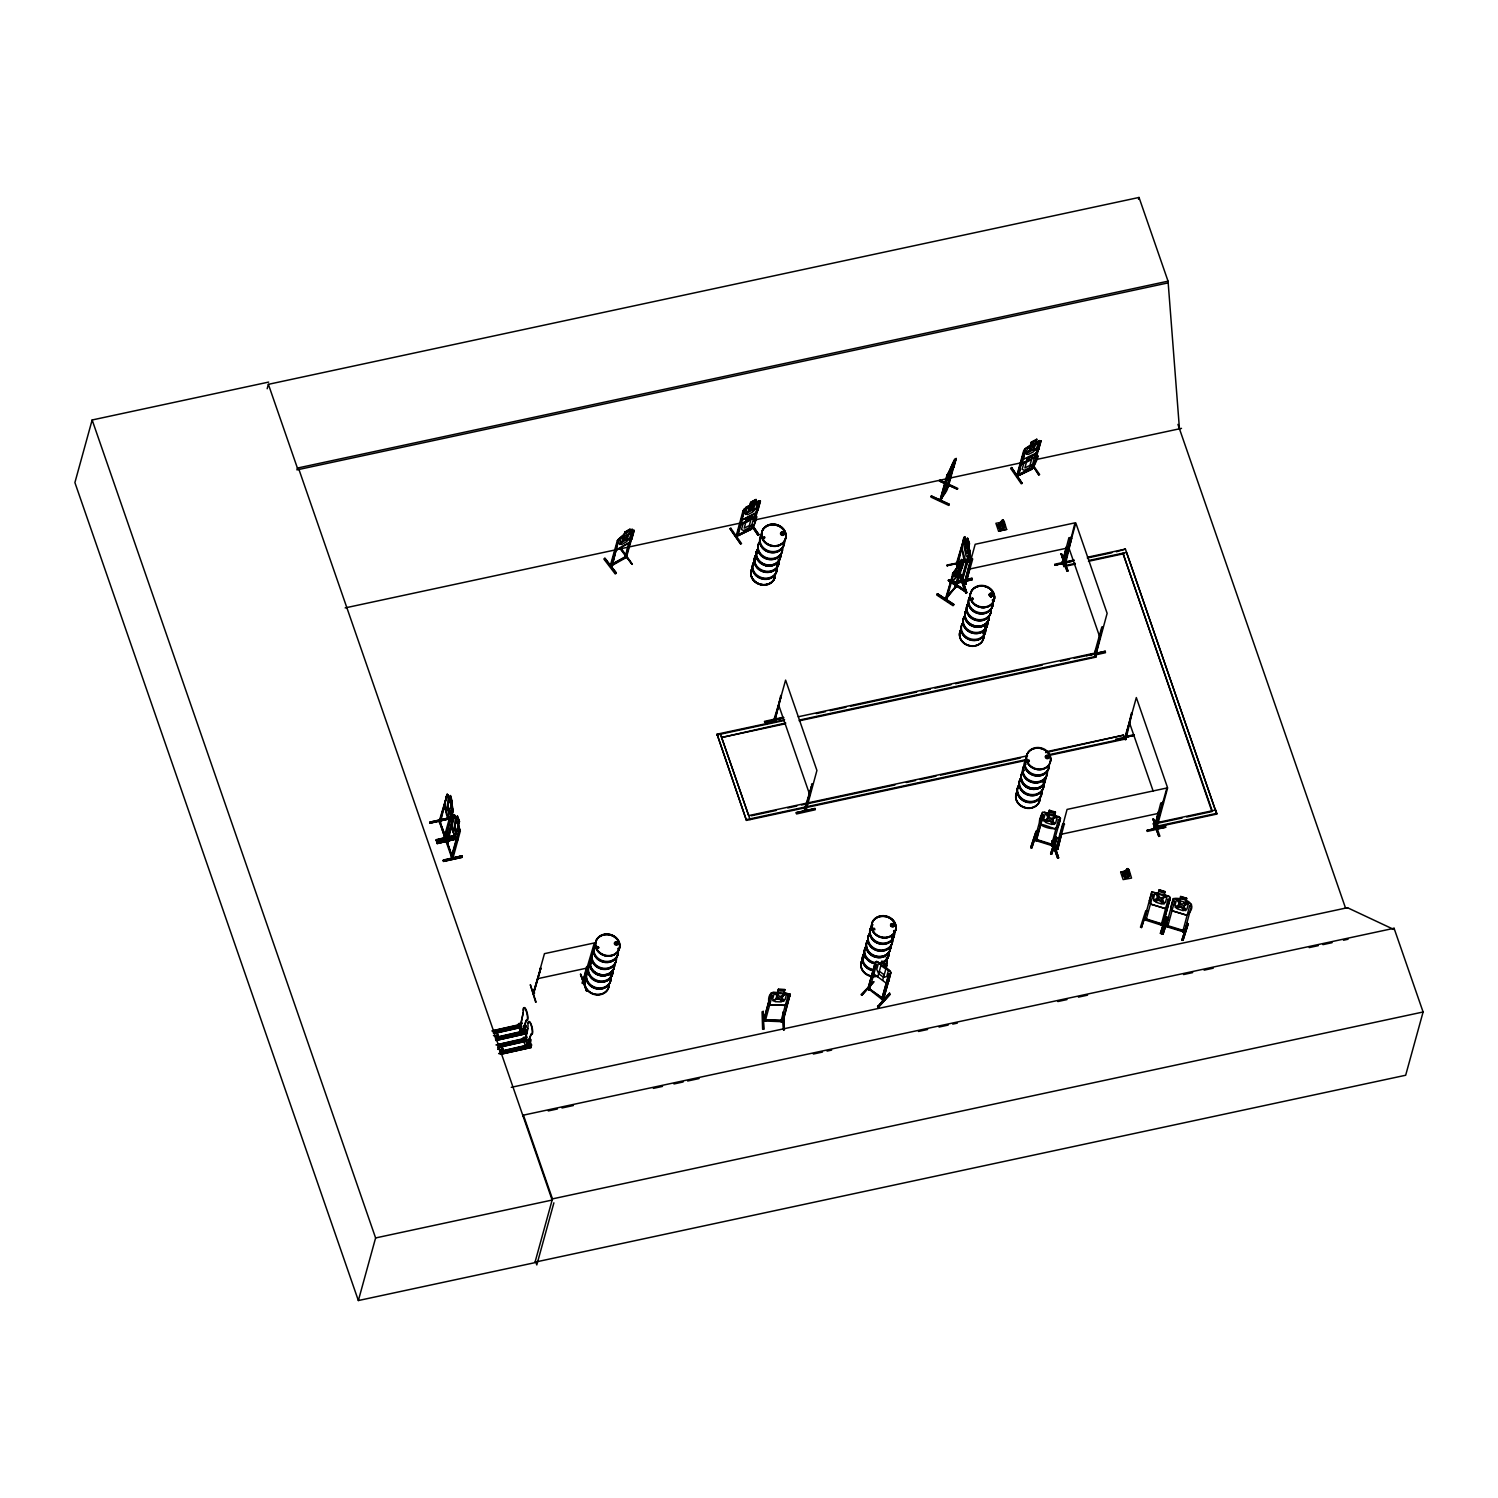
<?xml version="1.0" encoding="UTF-8"?>
<svg xmlns="http://www.w3.org/2000/svg" width="1498" height="1498" viewBox="0 0 1498 1498"><rect width="100%" height="100%" fill="white"/><g stroke="black" fill="none" stroke-linecap="round" stroke-linejoin="round"><path stroke-width="1.5" d="M524.131 1025.512C525.292 1028.171 526.772 1022.142 523.982 1026.823L524.918 1029.407L526.116 1026.561M524.543 1026.654L525.629 1025.25M525.424 1025.006L525.779 1026.392M529.637 1039.069L529.824 1040.586L529.524 1039.069M530.798 1039.668L530.367 1039.013M436.424 840.958L455.092 836.764L454.886 835.378L436.087 840.041L436.405 840.977L455.092 836.764M436.255 839.666L454.905 835.435M443.502 861.369L462.189 857.287L443.502 861.444L443.165 860.507L462.002 855.901L443.165 860.507M454.849 836.071L436.18 840.209M796.224 813.021L814.968 808.883L796.374 812.534L796.562 813.957L815.23 809.763L815.043 808.377L796.393 812.665M953.552 583.808L953.346 582.366L972.033 578.247L972.221 579.707L953.552 583.827L972.221 579.689M971.977 578.94L953.215 582.891M1147.019 830.547L1165.762 825.829L1146.944 830.472L1147.281 831.409L1165.968 827.214L1146.944 830.472M524.974 1025.269L525.143 1026.71L525.161 1025.737M945.987 481.513L946.062 483.292L946.081 481.776M444.794 802.516C444.063 804.838 447.771 825.679 450.917 818.9L452.976 810.736M445 802.479L444.719 807.516L449.494 820.211L450.711 818.957M452.096 822.945L451.797 827.982L456.403 840.977L451.722 827.963L454.175 814.725L460.354 831.315L458.351 824.63M961.959 550.178C962.184 533.906 961.716 568.978 968.101 561.787C976.134 558.941 960.967 530.348 965.536 537.913M610.678 564.765L612.476 564.709M612.513 564.54L610.51 564.746L625.041 557.574C627.156 552.743 624.947 559.952 625.565 557.293M624.629 557.63L626.239 556.713M626.464 557.406L610.828 566.188L612.42 565.439L611.839 563.885M534.543 992.931L533.063 993.361L540.89 968.101L533.269 993.942L544.448 953.664L594.35 942.954L582.385 983.512M582.497 982.782L582.535 981.789M597.552 947.841L597.721 946.586L598.882 947.485M614.966 943.347L615.36 942.317M615.041 942.841L616.745 944.339M617.326 942.691L617.12 944.264M764.317 537.988L764.28 537.333M781.188 533.045L781.844 534.58M781.488 533.868L781.844 532.464M782.742 534.711L783.473 532.895M783.716 533.925L782.443 534.749M874.57 928.591L873.709 929.546M873.634 928.273L874.907 929.696L873.053 929.303M892.771 926.27L893.669 924.959M971.678 599.312C974.075 596.167 971.565 601.129 972.502 597.983M972.614 599.312L972.745 598.245M989.841 594.238L990.047 595.399M992.294 594.612L990.234 595.399M1028.04 761.621L1028.414 760.216L1029.051 761.359M1029.032 761.134L1029.014 760.029L1028.658 761.377M1046.222 757.501L1046.016 756.359M1046.053 756.977L1047.757 756.134L1047.364 757.726M1048.544 757.239L1047.196 755.722M523.551 1026.692L523.663 1025.681L524.431 1026.71M529.73 1043.282L529.543 1037.964L530.929 1040.436C530.123 1047.926 528.532 1036.728 527.97 1040.661M528.139 1039.575L528.551 1040.717L529.019 1039.556M529.449 1040.455L529.412 1039.462M738.514 534.337L737.971 535.498L737.69 533.812C733.514 536.771 740.817 534.73 736.061 535.647L752.932 527.858M1018.752 475.166C1020.157 473.293 1013.828 476.813 1018.359 473.574M1031.747 466.87L1031.953 467.882L1026.448 470.653M1033.489 466.159L1032.234 468.518M1033.695 466.777L1031.785 468.537M1033.863 466.702L1031.654 467.095M955.05 587.066L955.761 586.673M956.155 586.486L955.144 586.205L956.417 584.763M1001.713 529.412L1003.342 520.124L998.043 524.937L999.915 529.094L1003.379 528.906L1004.709 526.154L1003.435 520.368M1126.665 878.053L1128.294 868.765L1122.994 873.577L1124.867 877.734L1128.331 877.547L1129.679 874.795L1128.406 869.009M997.799 526.51L1002.555 519.993L998.043 524.937M1122.751 875.15L1127.339 868.821M525.854 1026.373L524.918 1029.407M867.585 989.017L869.346 990.197L876.499 964.581L875.075 963.532L867.866 989.223M868.447 987.519L869.439 989.167L867.866 988.006M869.215 989.111L869.065 990.197L869.14 989.186M869.758 989.729L869.795 988.455M890.861 972.764L883.24 1000.383L881.929 998.323M869.589 989.279L883.914 999.016L881.685 998.454M439.101 821.129L440.487 822.477M440.318 820.38C441.517 823.394 438.671 819.575 439.157 821.297L445.093 838.037L452.04 811.148L451.928 812.815M447.265 840.621C449.737 842.456 444.644 842.925 447.509 843.337L453.8 816.579L446.123 841.67L446.441 840.678L447.116 842.569M447.584 843.262L447.097 840.547L447.752 842.176M453.314 831.746L457.508 816.054L459.512 821.597L458.444 824.724L459.268 828.394L451.441 856.706L452.92 858.298L460.261 831.165M451.778 855.714L452.827 858.129M775.178 721.68L773.717 720.407L781.413 695.315L774.466 722.205L774.841 719.489M775.196 721.999L774.691 719.265L774.447 720.182L785.607 680.111L816.916 770.459L805.961 810.811L805.681 808.433M806.13 809.725C805.25 812.178 804.07 808.489 805.793 808.396M805.868 810.643L805.212 809.014M956.136 564.203L957.634 565.645L963.851 538.98L956.173 564.39L957.11 564.184M957.634 565.645L956.829 564.652C956.51 561.319 958.271 564.896 956.904 565.87M961.903 580.587L969.169 554.017L962.278 579.052C963.401 576.973 961.267 582.497 962.39 578.958M1063.674 562.536L1064.366 564.783L1065.696 563.828L1064.104 562.274M1064.348 562.48L1062.007 563.529L1066.464 546.639M1094.944 651.33L1096.349 652.604M1095.45 651.892L1096.18 653.708L1107.134 613.337L1075.826 522.989L1064.741 563.248L1065.415 564.559L1065.658 563.641M1124.848 737.053L1125.447 738.757M1156.194 825.548L1156.943 827.364L1155.894 827.271M523.27 1012.311L520.368 1025.55L522.39 1031.186L526.135 1020.288A6.591 1.704 77.3 0 0 527.352 1015.85A6.591 1.704 77.3 0 0 524.487 1007.892A6.591 1.704 77.3 0 0 523.27 1012.311L520.761 1025.456L522.783 1031.092L526.528 1020.194A6.591 1.704 77.3 0 0 527.802 1016.299A6.591 1.704 77.3 0 0 525.255 1008.21A6.591 1.704 77.3 0 0 523.514 1010.682M527.202 1045.061L525.18 1039.425L528.082 1026.186A6.591 1.704 77.3 0 1 529.3 1021.767A6.591 1.704 77.3 0 1 532.164 1029.725A6.591 1.704 77.3 0 1 530.947 1034.163L527.202 1045.061L531.341 1034.069A6.591 1.704 77.3 0 0 531.865 1026.317A6.591 1.704 77.3 0 0 528.345 1023.246M527.596 1044.967L525.573 1039.35L527.989 1028.321M1064.479 564.765L1074.965 522.858L975.179 544.28L964.094 584.538C962.84 583.864 966.51 580.644 965.648 584.389L963.982 584.651L970.779 558.904L972.464 558.529M1062.419 563.529L1062.063 561.937L1064.123 561.563M1154.321 828.694L1158.366 811.785M941.793 498.385C936.568 502.71 950.256 489.715 947.354 486.026M948.403 485.82L947.429 485.764L948.309 484.06M948.683 485.277L956.005 458.538M948.889 484.584L940.707 500.426L948.44 473.387M268.666 382.084L92.146 419.983L74.9 482.581L358.359 1300.545L534.898 1262.664L552.462 1198.887L523.439 1115.149L1394.076 928.273L1423.1 1011.993L1405.667 1075.246L535.048 1262.14M267.168 388.75L268.385 384.331L1139.023 197.455L1168.047 281.175L1179.45 428.821M268.385 384.331L297.409 468.069L296.904 469.885L1167.541 283.01M430.095 823.114L448.763 818.994L430.095 823.114L429.757 822.177L448.426 818.039L448.763 818.994M439.12 821.503L446.704 796.112L440.356 822.683M439.7 822.833L447.284 794.202L439.813 821.166L444.288 833.824M439.438 822.702L439.7 821.784M439.775 823.001L440.599 821.784M437.191 843.58L455.991 838.936L437.191 843.58L436.854 842.644L455.561 838.543L436.873 842.625M453.257 810.849L450.411 795.569L449.4 798.996L448.071 795.12L453.257 810.849L445.805 837.494M446.217 811.261L450.449 795.869M450.655 797.311L451.553 801.655L451.834 800.625M448.071 816.447L452.321 801.037M445.262 835.36L439.944 822.365L444.869 837.906L445.468 835.322M444.363 836.558L451.385 811.298M445.393 836.333C444.775 832.963 447.303 838.412 445.018 836.82M445.711 837.532L452.04 811.148M454.381 814.669L447.022 841.52M446.853 843.468L453.164 816.728M457.302 816.092L456.497 819.462L455.167 815.773M457.733 817.777L458.65 822.121L458.931 821.091M455.167 836.914L459.418 821.503L457.339 816.373M451.965 858.185L459.118 831.615L451.572 856.8M358.359 1300.545L375.605 1237.947L92.146 419.983M604.574 558.66L616.296 572.948L615.247 573.959L603.9 559.072L604.93 558.061L616.296 572.948M612.158 565.551L618.768 539.804L617.326 540.628L610.266 565.776L626.613 556.582L626.37 557.499L634.066 530.292L632.418 530.404M610.828 566.188L618.487 539.168L624.011 535.31L624.872 532.071M618.618 539.336L616.352 547.538L617.12 549.616M612.27 565.364L616.464 548.156M617.625 543.98L618.768 539.804M612.214 565.626L612.682 564.371M630.096 529.262L624.853 532.239L624.142 535.31L621.239 537.838L619.666 543.587L621.595 544.56L626.501 541.789L629.797 537.838L631.388 532.09L629.048 532.539C638.71 524.993 625.827 531.472 618.449 539.392M632.98 531.771L625.022 558.136L628.654 543.025M625.995 556.788L626.333 555.889M626.07 556.807L632.399 533.85M496.194 1030.231L499.321 1038.357M616.184 547.65L616.951 549.803L629.272 542.819L631.913 538.737L634.197 530.461M621.633 548.998L620.752 549.541L632.119 564.409L620.996 548.98M522.034 1022.872L518.608 1023.64L518.177 1025.269L521.21 1033.714C520.536 1029.781 528.85 1028.62 526.51 1033.583L495.744 1040.492L526.491 1033.564M518.608 1023.64L521.061 1032.74L521.416 1031.429M536.115 1002.106L530.311 984.673L535.629 1002.181M540.291 970.292L533.513 994.073L534.337 992.219M526.847 1036.747L523.42 1037.515L522.971 1039.144L526.023 1047.589C524.918 1044.106 533.588 1042.29 531.153 1046.69M523.308 1039.481L523.42 1037.515M497.28 1038.17L526.191 1031.579L526.547 1030.268M526.229 1045.304L525.873 1046.615L529.281 1045.847M531.359 1044.162L531.004 1045.454L529.712 1041.896M523.12 1116.328L523.439 1115.149M586.692 966.547L582.422 983.4M580.812 974.318L586.729 991.245L580.775 974.262M586.411 990.871L580.4 974.337M730.874 528.195L730.032 528.719L740.611 544.017L741.529 543.549L730.818 528.251M738.027 535.591L744.618 509.769L743.12 510.518L736.342 535.385M736.829 536.078L744.281 509.077M742.128 517.447L746.135 507.167L758.868 500.969L755.029 502.766L755.891 499.677M740.592 524.375L742.315 518.121M743.457 513.945L744.618 509.769M553.886 1202.838L536.79 1264.93L535.76 1261.99M749.824 505.294L750.667 502.223L756.097 499.489L750.798 502.392L749.936 505.463L746.247 507.316M746.659 518.083L752.221 515.555L746.659 518.083L745.929 521.341L746.809 518.102M751.041 518.664L751.902 515.574M756.097 499.489L755.142 502.935L757.576 502.598L755.984 508.346L752.595 512.166L747.539 514.713L745.517 513.627L747.109 507.859L750.086 505.481M752.108 515.387L751.153 518.832L753.588 518.514M754.936 513.552L752.015 524.263L748.607 528.064L743.532 530.592L741.491 529.468L743.083 523.72L746.079 521.341M751.359 528.719L753.157 527.109M754.149 518.252L759.299 502.373L754.131 521.154M752.708 528.195L753.194 526.94L736.585 536.097M754.486 521.679L760.366 500.931L758.194 509.376L755.498 513.365L742.765 519.787L742.016 517.278M754.056 525.367C759.13 505.201 756.134 525.124 751.416 529.243L738.626 535.46L751.416 529.112M752.576 527.315L758.044 535.235L752.82 526.416M1026.186 760.329L746.435 820.38L717.055 734.189L784.577 719.695M720.482 734.189L750.067 819.593M764.785 722.317L783.604 717.673L764.785 722.317L764.448 721.381L783.173 717.261L783.454 718.197M746.435 820.38L717.055 734.189M774.466 722.205L780.758 695.465M804.595 809.519L805.175 810.849L812.178 784.147L804.463 809.369L805.531 809.313M805.287 809.182L812.178 784.147M763.306 1011.375L762.07 1011.843L762.613 1029.238L763.718 1029.276L762.894 1011.805M771.021 993.211L763.437 1020.887L765.572 1021.056L765.853 1019.445M781.507 1019.969C784.315 1018.659 783.042 1023.303 780.87 1021.561L787.948 995.908L789.727 995.983L782.986 1021.73L763.699 1020.962L770.534 995.252L772.294 995.309L770.552 995.852M763.849 1021.093L763.755 1020.063L783.304 1020.718M765.216 1021.13L772.294 995.309M777.556 992.519L778.398 989.242L784.84 989.485L783.754 992.856L789.895 994.148L787.63 1002.349M783.997 992.762L784.84 989.672M783.491 1029.912L782.911 1012.124L783.604 1029.969M780.87 1021.561L781.207 1019.913L782.855 1019.913M780.851 1020.943L781.095 1020.044M782.649 1021.805L790.12 993.923L773.399 992.163C768.455 993.211 767.407 1001.02 769.916 1004.784L785.008 1005.364L787.836 1002.368L784.877 1005.252M931.325 496.362L949.245 504.583L948.796 505.425L930.951 497.093L931.513 495.782M939.433 480.989L939.883 480.146L957.765 488.404L957.316 489.266L939.433 480.989L957.409 489.041M946.979 475.109L948.328 474.005L946.979 475.109L939.995 500.295L948.065 484.978M947.71 473.724L940.538 498.834M948.234 473.293L940.969 500.351M941.137 499.396L939.92 500.07L948.047 484.341L948.946 484.753L947.167 486.681L954.601 459.193L948.159 473.424L955.593 459.287M951.08 468.35L949.507 474.098L952.428 468.556L951.417 468.968M952.522 463.931L948.178 476.626L953.29 466.908M947.803 485.258L952.578 468.443M953.72 464.268L955.499 460.392L954.151 461.478M947.785 486.962L954.881 461.141L953.833 462.639M948.702 485.67L948.946 484.36M953.945 466.852L956.304 458.425L955.406 459.193M937.448 593.807L936.756 595.006L953.046 605.716L953.795 604.424L937.486 593.751L953.795 604.424M965.835 561.563L947.335 565.383M948.309 580.512L964.581 591.223L948.309 580.512L948.908 579.726L965.18 590.455L964.581 591.223M948.515 579.932L965.18 590.418M953.234 572.985L945.332 599.275M957.372 566.993L953.383 572.648L945.8 599.78C947.953 599.5 945.219 595.698 947.204 597.739M953.496 572.536L951.361 582.572C956.192 578.64 966.173 563.454 963.102 559.784L964.319 559.241M946.867 598.601L953.795 573.36L952.241 574.221M946.942 598.657L947.26 597.346M964.356 536.902L956.941 564.016L966.79 592.74L965.742 592.965L959.769 576.037L960.705 575.719M964.562 536.846L956.829 565.682L956.304 564.166M958.214 563.903L953.889 576.15L954.994 576.356L960.817 567.442L961.716 559.466L960.855 562.536M958.383 564.034L957.278 567.049M958.851 563.791L958.57 564.821L961.004 561.095M967.633 538.25L969.562 543.793L968.494 546.92L969.262 543.755L967.633 538.25L966.603 541.658L965.33 537.763M967.671 538.531L966.809 541.602L965.573 539.86L963.982 545.609L966.06 556.039L967.708 556.357M967.839 539.973L968.719 544.336L969 543.306M954.938 587.216L959.076 572.461L966.697 592.646L959.413 571.787M956.005 584.95L956.773 586.224L955.518 587.572L962.933 560.776L962.521 562.387M956.66 586.448L964.15 559.129M960.892 575.326L959.75 576.056M961.622 579.202L969.3 550.609L968.607 546.807M970.255 553.399L962.484 579.988M970.049 567.311L965.648 584.389M965.611 584.295L972.67 559.129M861.893 995.234L873.877 981.621L861.032 994.597L861.893 995.234L873.615 981.958M867.81 989.298L875.487 961.753L877.772 961.997M873.371 970.124L875.768 961.772M998.586 531.172L1006.6 529.374L998.586 531.172L995.908 523.289L1004.315 521.791L1006.581 529.449M881.067 964.263L881.91 961.173L887.059 964.918L882.622 980.31M877.809 976.808L882.06 961.398M1016.899 475.315L1023.808 450.261L1025.287 449.512L1023.565 455.785M1021.636 464.661L1025.662 450.055L1024.164 450.804L1017.105 475.933L1018.902 475.166L1018.116 474.492M1020.924 464.661L1018.471 472.975M1018.94 474.997L1018.752 473.817M1018.771 473.031L1021.037 464.829M1021.261 464.118L1022.422 459.942M1018.696 475.334L1020.494 468.837M881.199 964.487L878.352 963.645L876.761 969.393L878.652 973.737L883.464 977.22L886.722 976.621L888.295 970.873L886.011 967.97L886.722 965.049L881.929 961.547M1036.073 453.089L1038.751 448.951L1036.167 453.126L1023.34 459.362L1024.782 448.876L1030.661 445.056L1031.354 441.966L1036.766 439.232L1035.717 442.509L1038.245 442.341L1036.672 448.089L1033.283 451.928L1028.227 454.474L1026.186 453.37L1027.778 447.621L1030.774 445.224M1032.777 455.13L1031.841 458.575L1035.567 456.647L1020.737 464.717L1026.636 460.935L1027.328 457.845L1032.777 455.13L1031.729 458.407L1034.275 458.257M1031.504 441.985L1030.493 445.056M1027.497 457.845L1026.486 460.916M878.408 1007.349L877.678 1006.188L878.408 1007.33L890.224 994.185L878.352 1007.218M888.969 973.737L881.704 999.484L888.969 973.737L890.392 974.767L882.977 1000.383L883.633 998.717M881.91 998.66L882.622 997.837L881.498 999.11M1036.766 439.232L1035.83 442.678L1041.147 440.843L1038.694 449.194M1035.605 453.314L1032.684 464.006L1029.295 467.825L1024.201 470.335L1022.16 469.23L1023.752 463.481L1026.748 461.103M1032.047 468.481L1032.422 467.526M1034.818 458.014L1038.844 443.408L1040.342 442.659M1033.227 466.215L1038.713 474.997L1039.631 474.529L1032.965 464.942M1018.958 474.417L1017.273 475.84L1033.433 467.694L1034.8 460.897M1035.942 456.721L1039.968 442.116M1040.848 440.805L1033.583 467.769M889.606 993.211L877.772 1006.806M1032.103 469.005C1038.114 460.392 1041.934 444.026 1032.197 469.043L1019.314 475.203L1032.197 469.043M1138.517 199.271L1139.023 197.455M1071.426 561.581L1055.004 565.195L1073.823 560.514M1063.149 560.439L1061.127 553.792L1067.999 570.963M1061.239 553.811L1067.999 571L1066.969 571.244L1064.797 565.12M1062.194 563.491L1068.879 537.857L1070.564 537.482L1069.085 538.437M1075.096 564.166L1063.955 566.562L1062.831 563.267L1074.178 560.083M1063.449 562.48L1063.842 561.563M1070.564 537.482L1064.011 563.229M1065.284 564.765L1071.632 538.213L1064.086 563.398M1063.955 566.562L1063.037 562.48M1064.629 564.915L1070.995 538.344M1031.766 848.018L1037.196 831.109L1031.766 848.018L1030.718 847.699L1036.11 831.259L1030.718 847.662M1053.019 845.041C1054.611 842.251 1048.038 846.089 1053 845.921L1034.5 840.172L1042.159 812.534C1046.484 809.482 1035.53 820.192 1041.073 824.555M1043.114 815.661L1041.597 814.556L1043.301 815.081L1035.961 840.809C1032.515 836.689 1037.871 841.221 1036.653 839.854M1036.41 840.753L1043.301 815.081M1048.45 813.264L1049.312 810.193L1055.491 812.122L1054.648 815.193M1049.48 810.362L1048.581 813.62L1044.443 812.328M1101.76 627.175L1094.72 652.435L1095.338 653.877L1102.397 627.025L1102.303 628.692M798.284 716.756L1094.926 653.072L1095.843 657.154L799.202 720.819M1102.397 627.025L1096.105 653.521M1095.843 657.154L1094.926 653.072M1087.548 557.219L1125.41 549.092L1116.291 551.788M1055.266 812.159L1054.349 815.418L1060.266 818.376M1053.431 844.441L1052.738 846.033L1060.078 820.305L1058.374 819.781L1051.465 845.546L1051.371 844.516M1051.427 845.621L1051.989 843.805L1051.09 845.321M1052.682 840.977L1058.674 857.905L1057.644 858.129L1051.652 841.202L1052.682 840.977L1058.524 857.848L1052.776 840.472M1105.262 651.255L1086.612 655.544L1105.262 651.255L1105.449 652.716L1095.075 655M1050.641 853.897L1056.184 837.026L1050.641 853.897L1051.69 854.216L1056.97 837.775L1051.69 854.16M1058.206 826.671C1052.532 834.274 1023.546 816.373 1055.453 829.143L1058.206 826.671L1060.547 818.226L1058.749 816.579M1056.127 836.989L1056.989 837.831M1055.772 849.104L1062.662 824.069L1064.348 823.694L1057.532 849.535C1059.161 848.28 1052.42 849.89 1057.906 847.774M1057.532 849.535L1057.457 847.681L1058.037 848.617M1057.85 849.272L1061.333 834.667M1045.791 751.846L1123.388 735.181L1045.585 752.614M1125.223 738.42L1125.841 739.525L1132.132 712.786L1124.305 739.263L1049.012 755.423M1125.241 737.821L1136.327 697.562L1167.635 787.911L1156.681 828.282L1156.119 826.54L1154.078 828.038M1125.185 739.675L1131.477 712.917M1123.743 737.653L1134.323 735.125L1124.53 737.784M1120.879 871.93L1129.249 870.507L1131.533 878.09L1123.144 879.588L1120.654 872.285L1128.855 870.207M1155.033 825.604L1153.048 818.957L1159.04 836.277M1154.378 827.476L1153.46 823.394L1215.833 810.006L1216.75 814.088L1156.606 827.008M1162.673 803.228L1160.781 803.022L1154.134 828.806L1154.228 827.851M1155.22 827.008L1155.538 825.698M1155.332 827.645L1159.845 810.512M1152.861 819.481L1153.909 819.256L1159.901 836.165L1158.853 836.39L1155.557 827.682L1160.65 809.22M1158.853 836.39L1153.123 818.975M1141.513 927.543L1146.925 910.615L1145.745 910.821L1140.465 927.206L1141.513 927.543L1146.794 910.615M1161.212 923.611L1146.532 919.042L1146.082 920.334L1144.266 919.678L1151.7 891.947L1168.627 896.01L1170.294 897.714L1162.504 925.521C1159.396 925.764 1161.624 921.663 1163.384 924.004M1151.906 892.059L1149.64 900.261L1150.82 904.062M1146.419 919.36L1146.345 919.697M1145.97 920.203L1153.048 894.606L1151.157 894.643L1153.048 894.606M1146.157 920.278L1146.588 918.798L1144.921 918.18M1158.385 892.939L1154.995 893.014L1153.423 898.763L1155.838 902.189L1161.624 903.987L1165.407 902.47L1166.979 896.722L1164.171 894.737L1165.257 891.628L1159.059 889.7L1158.329 893.126L1151.85 892.228M1162.935 924.846L1169.844 899.811L1168.122 899.268L1161.193 925.127L1161.736 923.292M1167.766 906.084L1170.088 897.695M1160.407 933.385L1165.856 916.495L1166.717 917.319L1161.456 933.722L1160.407 933.385L1165.837 916.907M1163.028 934.209L1168.44 917.282L1163.028 934.209L1161.98 933.872L1167.26 917.469L1168.197 917.637M1166.455 924.753L1165.594 926.401L1167.654 926.307M1170.893 907.076L1173.215 898.613L1175.761 898.332C1188.85 898.538 1197.988 905.616 1186.716 915.297L1172.166 910.784L1170.949 906.889L1172.335 910.728M1165.912 926.588L1173.421 898.725L1179.844 899.792L1180.574 896.366L1186.772 898.294L1185.91 901.365M1174.563 901.272L1172.672 901.309L1174.563 901.272L1167.597 927.019L1168.084 925.352L1166.212 924.865M1186.528 898.332L1185.63 901.59L1191.528 904.549M1184.3 931.194C1182.802 934.19 1181.847 930.033 1182.802 930.015M1182.708 931.793L1189.637 905.953L1191.341 906.477L1184.394 932.224L1184.562 930.37L1183.214 930.052M1181.922 940.07L1187.427 923.199L1181.922 940.07L1182.971 940.388L1188.176 923.891L1182.971 940.37M1216.75 814.088L1125.41 549.092M1187.371 923.161L1188.232 923.985M1394.076 928.273L1393.758 929.434L1347.638 907.788L1345.597 908.237L1177.934 424.402M1149.378 900.392L1150.651 904.118L1165.201 908.631L1168.028 905.99M1150.651 904.118L1165.257 908.462L1167.822 905.897M1168.122 899.268L1169.844 899.811M1170.294 897.714L1168.515 896.085M1167.354 917.45L1161.999 933.853M1172.166 910.784L1186.772 915.128L1189.337 912.582M1167.672 926.944L1168.103 925.464M1189.637 905.953L1191.341 906.477M1058.824 816.691L1044.387 812.197M1058.374 819.781L1060.078 820.305M999.915 529.094L1002.331 520.424M1124.867 877.734L1127.301 869.065M947.41 485.371L948.309 485.783M949.32 504.208L931.456 495.932M954.132 462.077L950.668 468.574M948.571 475.372L950.631 468.593M597.365 946.83L597.44 947.766M597.964 947.897L597.477 946.53L596.784 947.672M598.751 947.953L598.114 948.384M781.113 533.251L782.087 532.239M615.116 943.197L616.296 942.148L617.382 943.272M617.494 943.478L616.876 944.414M617.644 943.515L616.614 944.508M991.676 595.829L992.275 594.875L990.684 593.901M992.256 595.418L992.406 594.818M873.615 928.46L873.727 929.584M891.273 924.959L892.096 923.779M1047.701 757.838L1046.128 757.464L1046.334 755.835M959.731 572.011L962.053 567.517M945.594 598.357L955.687 586.935M947.111 597.683L945.444 598.264L946.436 598.694M955.312 586.149L956.304 584.913M957.035 585.306L946.156 598.882M964.094 584.538L965.967 584.126M966.154 583.359L964.038 583.827M1156.213 827.308L1153.703 828.001M1155.969 828.225L1162.897 801.599L1163.44 803.134L1160.987 803.602M952.241 464.942L954.114 460.897M953.646 462.545L955.481 459.025M945.856 483.199L954.02 466.702M998.492 528.026L1002.443 520.667M1123.444 876.667L1127.395 869.308M960.705 562.799L963.364 559.746L953.383 572.648M582.366 981.92L583.153 981.565M1002.817 519.9L999.147 523.738M1127.769 868.54L1122.994 873.577M939.527 480.764L957.447 488.985M616.989 549.466L629.048 542.632L631.913 538.737M751.247 508.028L756.733 502.71L752.314 507.972C758.025 508.721 752.52 512.616 751.041 509.189L745.536 514.544L750.086 509.077C744.319 507.223 750.704 505.594 751.678 507.822M751.303 529.075L753.943 525.199M616.015 573.453L604.705 558.529M730.032 528.7L740.649 543.961M1010.719 468.462L1021.28 483.779L1022.198 483.311L1011.674 467.545M446.516 840.865L451.385 854.291M446.198 841.839L451.947 858.373L452.209 857.268C438.783 816.092 456.459 871.724 452.415 855.583M774.073 719.789L773.867 720.501M775.309 720.969L774.709 721.306M804.838 808.471L805.812 810.718M1126.028 738.439L1125.485 736.904M1156.793 827.252L1156.587 828.094M961.716 559.466L958.121 563.96L961.885 559.578M959.975 572.124L951.361 582.572L951.23 580.737M946.174 597.927L956.042 585.83M783.51 533.925L781.937 534.262M615.453 944.002L615.491 942.429M990.272 593.826L989.916 595.137M992.313 595.212L990.178 595.605M874.457 928.386L873.24 929.846M891.385 924.697L891.872 926.139M893.538 925.483L891.965 925.82M948.047 486.7L947.167 486.681M874.252 974.224L886.217 983.156L888.782 981.096M891.048 972.839C891.385 969.73 866.237 954.657 881.067 964.637M876.499 964.581L874.663 964M868.185 988.586L883.09 1000.271M877.528 1006.712L889.55 993.118M1124.099 872.379L1127.507 868.634M965.761 592.946L959.862 575.981M1057.644 858.111L1051.746 841.127M765.441 1019.352L763.68 1019.37L765.796 1020.325M765.609 1020.119L763.755 1020.063M783.098 1020.718L781.17 1020.737M746.304 507.391L744.094 509.133M1039.425 440.562L1024.894 449.044L1022.497 457.133L1023.452 459.53M742.109 523.008L740.181 525.124L754.898 516.885M966.416 563.192L967.989 561.6M456.384 840.734L458.014 839.367M456.403 840.977L458.07 839.573M1125.841 739.525L1124.961 739.338M1163.197 924.566L1161.1 923.91M956.81 568.304L955.668 569.877M886.123 982.969L888.614 980.965M523.738 1026.842L524.543 1025.418L525.124 1026.542M764.504 538.494L764.467 537.089M990.496 593.676C997.968 593.545 985.74 600.38 991.077 593.414M597.122 946.717L596.897 947.897M1028.377 760.628L1029.369 760.741M629.965 529.094L624.853 532.239M619.161 540.329L617.326 540.628M626.108 555.908L625.509 557.219M612.214 564.109L624.647 557.069M1144.491 918.143L1144.079 919.716M1161.25 924.116L1144.697 919.004M744.974 510.294L743.12 510.518M742.821 519.45L755.273 513.159M751.228 526.996L752.427 526.51M758.044 535.235L758.962 534.767L752.352 525.199L758.943 534.73M1011.73 467.507L1010.701 468.481M1018.415 473.649L1016.973 474.492M1020.4 473.555L1025.905 470.765M1155.613 828.394L1166.867 788.004L1067.063 809.426L1056.24 849.834L1056.034 848.823M771.039 993.417L777.743 992.631L778.398 989.242M972.914 599.593L972.408 599.574M616.97 944.096L615.809 944.077M892.845 925.933L892.677 924.247M632.362 564.222L621.595 549.017M758.213 535.086L752.914 527.408M1038.882 474.829L1032.253 464.904M777.743 992.444L774.241 993.343L772.65 999.091L775.196 1001.675L781.188 1001.9L785.083 999.559L786.675 993.811L783.735 992.668M541.096 968.682L540.048 968.288M452.209 801.168L450.411 795.569M518.851 1024.295L522.278 1023.527M492.224 1030.811L518.57 1024.801M492.28 1030.961L518.907 1025.119M492.468 1031.148L518.888 1025.381M494.808 1031.392L521.21 1025.624L494.883 1031.579M497.205 1031.448L521.416 1026.186M493.142 1032.684L521.697 1026.261M497.523 1031.972L519.469 1027.01M497.598 1032.534L519.544 1027.591M497.654 1032.702L519.637 1027.778M499.096 1036.597L521.042 1031.598M495.033 1037.833L525.779 1030.905L525.854 1031.86M497.224 1037.608L521.36 1032.159M521.66 1032.085L526.772 1030.924M497.373 1038.357L521.529 1032.927M495.894 1039.125L523.907 1032.965M495.557 1039.575L526.378 1032.553L524.806 1028.34M495.613 1039.743L526.322 1032.702M523.663 1038.17L527.09 1037.402M495.969 1044.93L525.573 1038.189M497.093 1044.855L525.91 1038.489M499.546 1044.705L526.716 1038.713M501.811 1044.78L526.041 1039.518M523.963 1040.324L501.999 1045.267L524.038 1040.567M497.954 1046.578L526.51 1040.136M500.201 1046.915L524.356 1041.485M500.257 1047.083L524.431 1041.672M501.718 1050.978L525.854 1045.473M499.845 1051.708L530.311 1044.705M502.017 1051.484L526.173 1046.035M526.472 1045.96L531.584 1044.818M502.092 1052.064L526.341 1046.802M502.298 1052.551L530.835 1046.128L531.322 1047.458L500.557 1054.367M499.003 1053.394L530.91 1046.353M498.909 1053.712L531.191 1046.428M500.501 1054.199L531.303 1047.439M964.375 540.497L963.195 539.13M969.056 555.683L969.169 554.017M947.185 565.738L966.041 561.338L946.886 565.046L947.223 565.982M1060.977 554.316L1062.007 554.091M972.052 578.359L953.365 582.404M1073.392 560.158L1054.686 564.259L1055.004 565.195M764.748 722.092L783.435 717.954M1088.709 655.412L1105.206 651.761L1094.851 654.233M447.247 797.648L446.067 796.262M429.795 822.196L448.482 818.077M448.726 818.751L430.057 822.889M459.025 833.3L459.118 831.615M437.154 843.355L455.823 839.236M1123.481 737.016L1133.892 734.732L1134.192 735.649M1115.635 739.226L1134.323 735.125M1064.554 824.274L1062.662 824.069M297.409 468.069L1168.047 281.175M345.158 607.907L747.446 521.547M754.299 520.068L1026.317 461.684M1035.455 459.717L1181.51 428.372M963.794 539.767L969.58 556.432M962.147 550.084L966.659 563.136M968.401 546.845L970.011 550.665M968.27 569.315L1068.074 547.894M1062.831 563.267L1069.497 561.825L1054.985 564.971M1087.323 558.005L1111.834 552.743M1064.179 565.776L1075.321 563.379M1088.69 560.514L1126.552 552.388L1214.859 808.602M1088.466 561.301L1124.099 553.642M716.83 734.975L784.372 720.463M816.316 713.61L825.435 711.662M830.004 710.67L845.977 707.243M850.546 706.27L916.72 692.057M921.289 691.084L930.408 689.117M934.977 688.144L950.949 684.717M955.518 683.743L1042.234 665.131M1060.49 661.198L1069.609 659.251M1074.178 658.259L1092.435 654.345M785.72 722.991L721.624 737.484L785.514 723.759M799.426 720.051L1096.068 656.367M749.15 815.511L1027.534 755.76M751.21 815.811L776.32 810.418M787.723 807.965L796.861 806.018M801.411 805.025L894.98 784.952M906.384 782.499L915.521 780.533M920.072 779.559L936.044 776.133M940.613 775.159L1020.475 758.007M746.659 819.593L1026.392 759.542M1049.218 754.636L1124.53 738.477L1123.388 735.181M1060.172 834.48L1159.958 813.058M1153.254 824.181L1182.203 817.964M1186.659 817.009L1211.17 811.747M1216.975 813.302L1154.602 826.69L1153.46 823.394M537.557 978.7L587.441 967.989M511.286 1087.323L1347.601 907.676M548.268 1110.936L557.406 1108.969M561.975 1107.977L573.397 1105.524M653.371 1088.372L662.509 1086.406M673.95 1083.953L683.088 1081.987M687.657 1081.013L699.079 1078.56M813.339 1054.03L822.477 1052.064M827.046 1051.09L831.615 1050.098M918.461 1031.467L927.599 1029.5M939.021 1027.048L948.159 1025.081M952.728 1024.108L957.297 1023.134M1057.85 1001.544L1066.988 999.578M1078.41 997.125L1087.548 995.159M1183.532 974.561L1192.67 972.595M1204.092 970.161L1213.23 968.195M1309.215 947.597L1318.352 945.631M1322.921 944.639L1332.059 942.691M1343.481 940.238L1348.05 939.246M552.462 1198.887L1423.1 1011.993M375.605 1237.947L552.144 1200.048L298.945 469.454M1162.71 925.558L1144.266 919.678M782.031 532.445C777.612 532.464 785.87 537.782 783.379 532.576M782.031 532.689L783.51 533.457M764.261 538.4L763.137 537.969M1046.859 755.741C1042.439 755.778 1050.697 761.078 1048.207 755.872M1029.089 761.696L1027.965 761.265M616.296 941.999C610.435 944.77 622.25 945.5 616.221 941.83A1.91 1.667 15.4 0 0 614.648 944.283A1.91 1.667 15.4 0 0 617.944 944.377A1.91 1.667 15.4 0 0 616.184 941.811M598.114 948.197L597.009 947.766M892.04 923.985L893.07 924.135M1179.9 899.624L1176.51 899.68L1174.938 905.429L1177.353 908.855L1183.139 910.653L1186.922 909.155L1188.494 903.406L1185.686 901.403M1048.637 813.433L1045.248 813.508L1043.675 819.256L1046.091 822.683L1051.877 824.48L1055.641 822.982L1057.232 817.234L1054.423 815.23M632.531 530.573L634.01 530.61M778.586 989.541L784.596 989.766M789.746 996.582L787.948 995.908M782.761 1012.629L783.847 1012.685M765.778 1019.707L781.02 1020.288M1039.331 440.693L1041.147 440.843M758.643 500.95L760.478 501.1M758.756 501.1L760.291 501.231M1035.343 456.609L1037.178 456.778M1035.455 456.778L1036.99 456.909M754.674 516.866L756.509 517.016M754.786 517.035L756.321 517.166M875.637 961.922L877.641 962.128M1036.597 840.191L1036.485 839.067M533.663 993.155L533.438 992.219L534.486 993.062M782.312 532.015A1.91 1.667 15.4 0 1 784.072 534.58A1.91 1.667 15.4 0 1 780.795 534.486A1.91 1.667 15.4 0 1 782.312 532.015L783.623 532.52M782.536 534.561L781.151 533.344M990.964 593.208A1.91 1.667 15.4 0 1 992.725 595.773A1.91 1.667 15.4 0 1 989.448 595.698A1.91 1.667 15.4 0 1 990.964 593.208L991.976 593.976M1047.139 755.31A1.91 1.667 15.4 0 1 1048.9 757.876A1.91 1.667 15.4 0 1 1045.623 757.801A1.91 1.667 15.4 0 1 1047.139 755.31L1048.076 755.554M1047.364 757.876L1046.409 757.501M457.695 834.143L456.01 833.824L454.156 828.656L455.429 817.665L456.703 819.406M1035.998 831.296L1037.047 831.633M1036.766 839.535L1051.465 844.104M1053.188 845.359L1034.594 839.292M1159.171 890.037L1164.957 891.834M1180.686 896.722L1186.472 898.5M1164.115 894.924L1168.44 896.272M1168.028 925.727L1182.727 930.277M1184.45 931.513L1167.86 926.382M1165.95 926.494L1184.263 932.093M893.651 924.06C886.966 922.337 894.943 930.202 893.632 924.36M774.503 720.369L775.046 721.886M1165.968 925.595L1167.747 925.258M931.344 496.287L949.245 504.583M885.88 968.12L889.587 970.704M880.918 965.517L885.73 969M879.345 971.266L884.138 974.749M888.576 974.187L889.981 975.217M869.926 989.092L882.097 998.005M1002.593 523.551L1004.035 524.618L1003.342 520.124M447.078 794.24L448.276 795.251M447.134 794.483L448.071 795.288M454.175 814.725L455.373 815.717M764.841 537.202L763.137 536.958L763.212 538.306M525.536 1026.505L524.749 1024.089M449.606 798.94L448.333 797.198L447.059 808.19L448.913 813.358L450.598 813.676L452.19 807.909L451.46 804.126M758.194 509.376L755.498 513.365M737.802 533.232L740.237 524.918L738.102 533.288L738.739 535.629M1095.675 652.229L1094.682 652.248L1095.394 653.727M889.475 970.741L890.748 972.895M1129.679 874.795L1128.294 868.765M768.755 1001.432L770.084 1004.69M1018.659 472.862L1019.426 475.372M449.325 799.969L451.179 805.138M456.422 820.436L458.276 825.623M447.733 805.718L449.606 810.905M454.83 826.184L456.703 831.371M524.899 1028.021L526.191 1031.579M1061.127 553.792L1067.25 571.113M966.154 583.471L965.555 582.535L965.779 584.164M959.282 569.465L961.735 578.509M811.523 784.278L812.066 785.813M455.523 838.524L455.86 839.46M462.17 857.324L461.983 855.864L443.333 860.021M1212.2 810.793L1122.92 553.174L1211.976 811.579M1068.935 548.025L1100.244 638.373M1129.436 722.598L1153.104 790.925M964.15 538.325L969.918 555.009M778.698 705.146L810.006 795.494M721.231 736.379L748.551 815.212M1039.893 820.754L1041.129 824.368M876.723 976.228L876.686 976.471A12.321 10.711 15.4 0 1 863.634 972.221A12.321 10.711 15.4 0 1 862.174 960.199M1128.369 869.271L1129.436 876.349M1003.398 520.611L1004.484 527.708M969.749 550.74L970.049 553.436M785.008 1005.364L769.916 1004.784M763.156 1011.412L763.718 1029.276M1128.181 869.458L1128.331 877.547M1003.229 520.817L1003.379 528.906M782.218 549.148A12.34 10.748 15.4 0 1 767.332 559.241A12.34 10.748 15.4 0 1 759.149 543.137M782.499 548.755A12.508 10.879 15.4 0 1 767.407 558.979A12.508 10.879 15.4 0 1 759.111 542.669M780.645 554.953A12.358 10.767 15.4 0 1 767.313 565.364A12.358 10.767 15.4 0 1 756.434 551.507M780.701 554.709A12.358 10.767 15.4 0 1 767.369 565.139A12.358 10.767 15.4 0 1 756.49 551.283M784.428 541.227A12.265 10.673 15.4 0 1 763.381 540.684A12.265 10.673 15.4 0 1 773.137 524.787A12.265 10.673 15.4 0 1 784.428 541.227A12.284 10.692 15.4 0 1 763.362 540.722A12.284 10.692 15.4 0 1 773.137 524.768A12.284 10.692 15.4 0 1 784.446 541.265A12.34 10.748 15.4 0 1 769.541 551.17A12.34 10.748 15.4 0 1 761.377 535.067M784.39 541.845A12.508 10.879 15.4 0 1 769.298 552.069A12.508 10.879 15.4 0 1 761.003 535.76M782.256 550.796A12.34 10.748 15.4 0 1 766.115 557.593A12.34 10.748 15.4 0 1 759.467 541.976M783.829 545.047A12.34 10.748 15.4 0 1 767.688 551.844A12.34 10.748 15.4 0 1 761.059 536.228M782.593 548.399A12.508 10.879 15.4 0 1 767.5 558.623A12.508 10.879 15.4 0 1 759.205 542.313M784.503 541.49A12.508 10.879 15.4 0 1 769.392 551.713A12.508 10.879 15.4 0 1 761.115 535.404M780.645 554.541A12.265 10.673 15.4 0 1 767.425 564.896A12.265 10.673 15.4 0 1 756.64 551.152M776.788 568.847A12.34 10.748 15.4 0 1 761.902 578.94A12.34 10.748 15.4 0 1 753.719 562.836M777.069 568.454A12.508 10.879 15.4 0 1 760.422 578.172A12.508 10.879 15.4 0 1 755.535 560.121M774.934 577.442A12.358 10.767 15.4 0 1 758.756 584.257A12.358 10.767 15.4 0 1 752.108 568.622M774.972 577.011A12.284 10.692 15.4 0 1 758.906 583.789A12.265 10.673 15.4 0 1 752.296 568.266A12.284 10.692 15.4 0 0 758.906 583.789A12.265 10.673 15.4 0 0 774.953 577.03A12.284 10.692 15.4 0 1 758.887 583.808A12.284 10.692 15.4 0 1 752.277 568.266A12.358 10.767 15.4 0 0 758.831 584.014A12.358 10.767 15.4 0 0 774.99 577.217M780.57 555.215A12.358 10.767 15.4 0 1 765.647 565.326A12.358 10.767 15.4 0 1 757.464 549.204M778.979 561.544A12.508 10.879 15.4 0 1 762.313 571.262A12.508 10.879 15.4 0 1 757.445 553.211M777.106 567.686A12.34 10.748 15.4 0 1 762.22 577.779A12.34 10.748 15.4 0 1 754.037 561.675M777.312 567.33A12.34 10.748 15.4 0 1 760.797 570.869A12.34 10.748 15.4 0 1 755.629 555.927M778.136 559.129A12.34 10.748 15.4 0 1 778.417 564.746M776.601 565.233A12.508 10.879 15.4 0 1 763.68 578.64A12.508 10.879 15.4 0 1 753.775 561.993M779.072 561.188A12.508 10.879 15.4 0 1 762.426 570.907A12.508 10.879 15.4 0 1 757.539 552.856M779.016 560.776A12.34 10.748 15.4 0 1 764.13 570.869A12.34 10.748 15.4 0 1 755.947 554.766M990.553 613.15A12.321 10.711 15.4 0 1 974.449 619.929A12.321 10.711 15.4 0 1 967.82 604.349M991.152 609.967A12.508 10.879 15.4 0 1 976.059 620.191A12.508 10.879 15.4 0 1 967.764 603.863M989.223 616.146A12.284 10.692 15.4 0 1 974.393 626.201A12.284 10.692 15.4 0 1 966.247 610.154A12.284 10.692 15.4 0 0 974.374 626.239A12.284 10.692 15.4 0 0 989.204 616.202M992.481 600.192A12.508 10.879 15.4 0 1 979.561 613.6A12.508 10.879 15.4 0 1 969.655 596.953M991.152 609.199A12.321 10.711 15.4 0 1 976.303 619.273A12.321 10.711 15.4 0 1 968.139 603.188M992.743 603.451A12.321 10.711 15.4 0 1 981.059 613.974A12.321 10.711 15.4 0 1 968.345 602.814M968.626 600.024A12.321 10.711 15.4 0 1 969.73 597.44M991.245 609.611A12.508 10.879 15.4 0 1 976.153 619.835A12.508 10.879 15.4 0 1 967.858 603.507M992.594 599.837A12.508 10.879 15.4 0 1 979.655 613.244A12.508 10.879 15.4 0 1 969.768 596.597M989.148 594.818A12.508 10.879 15.4 0 1 991.227 597.159M992.519 599.481A12.321 10.711 15.4 0 1 979.786 612.682A12.321 10.711 15.4 0 1 970.049 596.279M989.129 594.537A12.321 10.711 15.4 0 1 991.17 596.822M984.86 627.231A12.321 10.711 15.4 0 1 972.146 640.432A12.321 10.711 15.4 0 1 962.39 624.048M985.16 626.801A12.508 10.879 15.4 0 1 972.221 640.208A12.508 10.879 15.4 0 1 962.334 623.561M983.25 633.036A12.284 10.692 15.4 0 1 970.535 646.2A12.284 10.692 15.4 0 1 960.817 629.853M960.93 629.46A12.284 10.692 15.4 0 0 970.648 645.825A12.284 10.692 15.4 0 0 983.343 632.643A12.265 10.673 15.4 0 1 970.648 645.788A12.265 10.673 15.4 0 1 960.948 629.46M989.055 616.764A12.284 10.692 15.4 0 1 974.224 626.819A12.284 10.692 15.4 0 1 966.079 610.772M987.631 622.737A12.508 10.879 15.4 0 1 972.539 632.98A12.508 10.879 15.4 0 1 964.244 616.652M985.74 628.898A12.321 10.711 15.4 0 1 970.873 638.953A12.321 10.711 15.4 0 1 962.708 622.887M987.313 623.149A12.321 10.711 15.4 0 1 972.464 633.205A12.321 10.711 15.4 0 1 964.3 617.139M987.725 622.382A12.508 10.879 15.4 0 1 972.633 632.624A12.508 10.879 15.4 0 1 964.337 616.296M987.631 621.988A12.321 10.711 15.4 0 1 972.782 632.044A12.321 10.711 15.4 0 1 964.618 615.978M989.017 616.783A12.265 10.673 15.4 0 1 974.224 626.801A12.265 10.673 15.4 0 1 966.098 610.791M1047.008 772.462A12.321 10.711 15.4 0 1 1030.624 782.031A12.321 10.711 15.4 0 1 1025.83 764.261M1047.327 772.069A12.508 10.879 15.4 0 1 1030.68 781.787A12.508 10.879 15.4 0 1 1025.793 763.737M1045.398 778.248A12.284 10.692 15.4 0 1 1029.051 787.798A12.284 10.692 15.4 0 1 1024.257 770.066M1049.255 764.542A12.265 10.673 15.4 0 1 1028.208 763.999A12.265 10.673 15.4 0 1 1037.964 748.082A12.265 10.673 15.4 0 1 1049.255 764.542A12.284 10.692 15.4 0 1 1028.19 764.017A12.284 10.692 15.4 0 1 1037.964 748.082A12.284 10.692 15.4 0 1 1049.274 764.56A12.321 10.711 15.4 0 1 1034.388 774.466A12.321 10.711 15.4 0 1 1026.224 758.4M1049.218 765.16A12.508 10.879 15.4 0 1 1034.126 775.384A12.508 10.879 15.4 0 1 1025.849 759.055M1047.345 771.301A12.321 10.711 15.4 0 1 1032.478 781.376A12.321 10.711 15.4 0 1 1024.314 765.309M1048.918 765.553A12.321 10.711 15.4 0 1 1034.069 775.627A12.321 10.711 15.4 0 1 1025.905 759.542M1047.42 771.713A12.508 10.879 15.4 0 1 1032.328 781.937A12.508 10.879 15.4 0 1 1024.033 765.609M1049.33 764.804A12.508 10.879 15.4 0 1 1034.238 775.028A12.508 10.879 15.4 0 1 1025.943 758.7M1041.335 794.951A12.34 10.748 15.4 0 1 1025.194 801.748A12.34 10.748 15.4 0 1 1018.546 786.15M1041.616 794.595A12.508 10.879 15.4 0 1 1025.25 801.486A12.508 10.879 15.4 0 1 1018.509 785.664M1039.968 797.947A12.284 10.692 15.4 0 1 1025.156 807.984A12.284 10.692 15.4 0 1 1017.011 791.955M1040.08 797.535A12.284 10.692 15.4 0 1 1025.269 807.591A12.284 10.692 15.4 0 1 1017.123 791.543M1045.211 778.904A12.284 10.692 15.4 0 1 1033.564 789.39A12.284 10.692 15.4 0 1 1020.868 778.267A12.265 10.673 15.4 0 0 1033.564 789.352A12.265 10.673 15.4 0 0 1045.192 778.885M1022.254 772.912A12.284 10.692 15.4 0 0 1021.168 775.477A12.265 10.673 15.4 0 1 1022.273 772.912M1045.398 778.529A12.358 10.767 15.4 0 1 1028.939 788.135A12.358 10.767 15.4 0 1 1024.126 770.309M1043.245 781.993A12.508 10.879 15.4 0 1 1030.306 795.401A12.508 10.879 15.4 0 1 1020.419 778.754M1041.915 791A12.321 10.711 15.4 0 1 1027.048 801.074A12.321 10.711 15.4 0 1 1018.902 784.989M1043.488 785.252A12.321 10.711 15.4 0 1 1028.639 795.307A12.321 10.711 15.4 0 1 1020.475 779.241M1041.99 791.412A12.508 10.879 15.4 0 1 1026.898 801.636A12.508 10.879 15.4 0 1 1018.603 785.308M1043.338 781.638A12.508 10.879 15.4 0 1 1030.418 795.045A12.508 10.879 15.4 0 1 1020.513 778.398M1043.263 781.282A12.321 10.711 15.4 0 1 1030.53 794.483A12.321 10.711 15.4 0 1 1020.793 778.08M1040.061 797.554A12.265 10.673 15.4 0 1 1025.269 807.572A12.265 10.673 15.4 0 1 1017.142 791.581M891.965 943.497A12.34 10.748 15.4 0 1 875.824 950.294A12.34 10.748 15.4 0 1 869.177 934.677M891.965 937.448A12.508 10.879 15.4 0 1 879.026 950.856A12.508 10.879 15.4 0 1 869.14 934.209M894.456 932.786A12.265 10.673 15.4 0 1 873.409 932.243A12.265 10.673 15.4 0 1 883.165 916.327A12.265 10.673 15.4 0 1 894.456 932.786A12.284 10.692 15.4 0 1 873.39 932.262A12.284 10.692 15.4 0 1 883.165 916.308A12.284 10.692 15.4 0 1 894.475 932.805A12.34 10.748 15.4 0 1 881.161 943.047A12.34 10.748 15.4 0 1 870.301 929.209M893.857 930.539A12.508 10.879 15.4 0 1 880.936 943.946A12.508 10.879 15.4 0 1 871.031 927.299M892.003 936.718A12.34 10.748 15.4 0 1 879.251 949.957A12.34 10.748 15.4 0 1 869.495 933.535M893.594 930.97A12.34 10.748 15.4 0 1 880.843 944.189A12.34 10.748 15.4 0 1 871.068 927.768M892.059 937.093A12.508 10.879 15.4 0 1 879.12 950.5A12.508 10.879 15.4 0 1 869.233 933.853M894.512 933.048A12.508 10.879 15.4 0 1 877.865 942.766A12.508 10.879 15.4 0 1 872.997 924.715M864.121 957.596A12.321 10.711 15.4 0 0 862.792 970.629A12.321 10.711 15.4 0 0 876.761 976.022A12.265 10.673 15.4 0 1 863.784 971.79A12.265 10.673 15.4 0 1 862.324 959.806M867.454 941.119A12.284 10.692 15.4 0 0 874.064 956.66A12.284 10.692 15.4 0 0 890.149 949.901A12.265 10.673 15.4 0 1 875.6 957.147A12.265 10.673 15.4 0 1 866.387 943.721M890.299 949.582A12.358 10.767 15.4 0 1 874.139 956.379A12.358 10.767 15.4 0 1 867.492 940.744M889.007 953.084A12.508 10.879 15.4 0 1 883.258 962.465M873.896 963.326A12.508 10.879 15.4 0 1 865.619 946.998M888.726 953.496A12.34 10.748 15.4 0 1 883.052 962.727M873.84 963.57A12.34 10.748 15.4 0 1 865.657 947.466M888.801 955.574A12.508 10.879 15.4 0 1 880.412 963.12M874.008 962.971A12.508 10.879 15.4 0 1 865.713 946.642M888.745 955.125A12.34 10.748 15.4 0 1 880.468 962.577M874.158 962.409A12.34 10.748 15.4 0 1 865.975 946.305M871.93 970.479A12.34 10.748 15.4 0 1 863.747 954.376M886.273 957.578A12.34 10.748 15.4 0 1 886.535 963.195M872.005 970.236A12.508 10.879 15.4 0 1 863.709 953.908M887.097 959.993A12.508 10.879 15.4 0 1 885.692 965.461M872.098 969.88A12.508 10.879 15.4 0 1 863.803 953.552M887.191 959.638A12.508 10.879 15.4 0 1 885.786 965.105M872.248 969.318A12.34 10.748 15.4 0 1 864.065 953.215M887.134 959.244A12.34 10.748 15.4 0 1 885.749 964.618M616.071 958.963A12.34 10.748 15.4 0 1 602.776 969.356A12.34 10.748 15.4 0 1 591.916 955.537M616.352 958.551A12.508 10.879 15.4 0 1 601.26 968.794A12.508 10.879 15.4 0 1 592.983 952.466M614.442 964.787A12.321 10.711 15.4 0 1 599.593 974.842A12.321 10.711 15.4 0 1 591.429 958.776M614.573 964.356A12.321 10.711 15.4 0 1 599.706 974.412A12.321 10.711 15.4 0 1 591.541 958.346M618.281 951.043A12.265 10.673 15.4 0 1 597.253 950.5A12.265 10.673 15.4 0 1 607.008 934.583A12.265 10.673 15.4 0 1 618.281 951.043A12.284 10.692 15.4 0 1 597.234 950.518A12.284 10.692 15.4 0 1 606.99 934.565A12.284 10.692 15.4 0 1 618.299 951.061A12.34 10.748 15.4 0 1 603.413 960.986A12.34 10.748 15.4 0 1 595.23 944.882M618.262 951.642A12.508 10.879 15.4 0 1 603.17 961.885A12.508 10.879 15.4 0 1 594.875 945.556M616.39 957.802A12.34 10.748 15.4 0 1 601.503 967.895A12.34 10.748 15.4 0 1 593.339 951.792M617.7 954.844A12.34 10.748 15.4 0 1 603.095 962.128A12.34 10.748 15.4 0 1 593.826 948.627M616.464 958.196A12.508 10.879 15.4 0 1 601.372 968.438A12.508 10.879 15.4 0 1 593.077 952.11M617.794 948.44A12.508 10.879 15.4 0 1 604.874 961.847A12.508 10.879 15.4 0 1 594.968 945.201M614.517 964.356A12.265 10.673 15.4 0 1 599.724 974.374A12.265 10.673 15.4 0 1 591.598 958.364M610.622 978.643A12.321 10.711 15.4 0 1 598.957 989.167A12.321 10.711 15.4 0 1 586.242 978.025M610.379 975.404A12.508 10.879 15.4 0 1 597.44 988.811A12.508 10.879 15.4 0 1 587.553 972.165M609.031 984.448A12.321 10.711 15.4 0 1 594.182 994.522A12.321 10.711 15.4 0 1 586.018 978.456M609.143 984.055A12.321 10.711 15.4 0 1 594.294 994.11A12.321 10.711 15.4 0 1 586.13 978.044A12.265 10.673 15.4 0 0 592.777 993.586A12.265 10.673 15.4 0 0 608.806 986.826M590.175 961.959A12.321 10.711 15.4 0 0 600.998 975.76A12.321 10.711 15.4 0 0 614.292 965.386A12.265 10.673 15.4 0 1 601.016 975.722A12.265 10.673 15.4 0 1 590.231 961.978M614.423 965.03A12.358 10.767 15.4 0 1 601.091 975.46A12.358 10.767 15.4 0 1 590.231 961.604M612.832 971.341A12.508 10.879 15.4 0 1 596.185 981.078A12.508 10.879 15.4 0 1 591.317 963.008M610.416 974.674A12.34 10.748 15.4 0 1 597.665 987.894A12.34 10.748 15.4 0 1 587.909 971.472M612.551 971.734A12.34 10.748 15.4 0 1 596.129 981.34A12.34 10.748 15.4 0 1 591.336 963.532M610.472 975.048A12.508 10.879 15.4 0 1 597.533 988.455A12.508 10.879 15.4 0 1 587.647 971.809M612.944 970.985A12.508 10.879 15.4 0 1 596.279 980.722A12.508 10.879 15.4 0 1 591.41 962.652M612.851 970.592A12.321 10.711 15.4 0 1 598.002 980.647A12.321 10.711 15.4 0 1 589.837 964.581M493.685 1033.058A2.191 1.91 15.4 0 1 497.373 1033.976A2.191 1.91 15.4 0 1 494.846 1036.298M493.853 1035.792A2.191 1.91 15.4 0 1 493.479 1035.38M493.61 1033.302A2.191 1.91 15.4 0 1 497.205 1033.995A2.191 1.91 15.4 0 1 495.351 1036.635M498.104 1047.589A2.191 1.91 15.4 0 1 500.856 1046.84A2.191 1.91 15.4 0 1 502.13 1049.274A2.191 1.91 15.4 0 1 499.583 1050.435M498.216 1049.518A2.191 1.91 15.4 0 1 497.973 1049.049M498.179 1047.327A2.191 1.91 15.4 0 1 500.931 1046.578A2.191 1.91 15.4 0 1 502.204 1049.012A2.191 1.91 15.4 0 1 499.658 1050.173M498.291 1049.255A2.191 1.91 15.4 0 1 498.048 1048.787M610.903 565.364L610.753 566.338L610.903 565.364M623.861 536.34L622.288 542.089L627.175 539.317L628.767 533.569L623.861 536.34M625.733 532.258L625.452 533.288L628.879 530.479L625.733 532.258M501.081 1043.788L504.04 1052.551L501.081 1043.788M749.805 506.511L748.232 512.26L753.288 509.713L754.861 503.965L749.805 506.511M745.798 522.371L744.206 528.12L749.3 525.611L750.873 519.862L745.798 522.371M751.696 502.448L751.416 503.478L754.955 500.819L751.696 502.448M747.689 518.327L747.408 519.357L750.966 516.716L747.689 518.327M777.462 993.455L775.87 999.222L781.881 999.447L783.454 993.698L777.462 993.455M779.522 989.916L779.241 990.946L783.098 991.077L783.379 990.066L779.522 989.916M957.259 568.135L955.668 573.884L959.02 569.689L960.611 563.941L957.259 568.135M966.528 542.632L964.955 548.38L966.753 553.586L968.326 547.819L966.528 542.632M882.771 962.54L885.58 965.817L882.771 962.54M1030.493 446.254L1028.901 452.003L1033.957 449.456L1035.549 443.708L1030.493 446.254M1026.467 462.133L1024.894 467.882L1029.969 465.354L1031.56 459.605L1026.467 462.133M1032.384 442.21L1032.103 443.239L1035.624 440.562L1032.384 442.21M1028.377 458.088L1028.096 459.1L1031.635 456.459L1028.377 458.088M1048.357 814.463L1046.765 820.211L1052.551 822.009L1054.124 816.26L1048.357 814.463M1050.379 811.186L1050.098 812.216L1053.806 813.377L1054.086 812.347L1050.379 811.186M1158.104 893.969L1156.512 899.718L1162.298 901.515L1163.89 895.767L1158.104 893.969M1160.126 890.692L1159.845 891.722L1163.553 892.883L1163.834 891.853L1160.126 890.692M1179.619 900.635L1178.027 906.402L1183.813 908.181L1185.405 902.433L1179.619 900.635M1181.641 897.377L1181.36 898.388L1185.068 899.549L1185.349 898.519L1181.641 897.377M937.336 594.2L953.514 605.08L937.336 594.2M628.786 539.205L627.082 540.254L625.003 538.924L619.648 544.486L624.086 538.868L621.764 537.22L623.337 536.34L625.378 537.632L630.546 532.239L626.239 537.67L628.786 539.205M1035.661 449.437L1033.882 450.411L1031.729 448.932L1026.205 454.287L1030.755 448.838C1025.362 448.089 1030.587 444.363 1032.01 447.602L1037.402 442.453L1032.983 447.733L1035.661 449.437M775.084 993.623L778.174 997.312L772.912 1000.814L779.297 998.024C780.514 1002.462 788.547 1002.649 780.851 997.406L785.832 994.035L779.765 996.657L777.162 993.736L775.084 993.623M1011.543 467.938L1021.992 483.367L1011.543 467.938M1045.979 813.976L1048.918 818.751C1038.769 820.96 1046.522 823.338 1049.986 819.781C1050.941 824.705 1058.974 827.271 1051.484 819.518L1056.333 817.215L1050.473 818.451L1047.982 814.631L1045.979 813.976M1155.726 893.482L1158.684 898.257C1148.517 900.467 1156.287 902.845 1159.733 899.287C1160.707 904.212 1168.74 906.758 1161.25 899.025L1166.099 896.703L1160.22 897.957L1157.729 894.137L1155.726 893.482M1177.241 900.167L1180.199 904.923C1170.032 907.133 1177.803 909.511 1181.248 905.972C1182.222 910.878 1190.236 913.443 1182.765 905.691C1192.502 903.65 1184.974 901.216 1181.735 904.623L1179.244 900.822L1177.241 900.167M783.829 1012.629L784.334 1030.006L783.847 1012.648M874.27 974.355L873.334 969.88L874.12 974.374M763.493 540.123A12.34 10.748 15.4 0 0 784.652 540.666A12.34 10.748 15.4 0 0 773.286 524.113A12.358 10.767 15.4 0 0 763.456 540.16A12.358 10.767 15.4 0 0 784.671 540.703A12.358 10.767 15.4 0 0 773.286 524.113A12.34 10.748 15.4 0 0 763.493 540.123M765.572 565.607A12.284 10.692 15.4 0 0 780.402 555.571A12.265 10.673 15.4 0 1 765.572 565.607A12.265 10.673 15.4 0 1 757.445 549.597A12.284 10.692 15.4 0 0 765.572 565.607M972.183 601.316A12.284 10.692 15.4 0 0 993.249 601.859A12.284 10.692 15.4 0 0 981.939 585.381A12.284 10.692 15.4 0 0 972.183 601.316M974.505 625.808A12.284 10.692 15.4 0 0 989.317 615.772A12.265 10.673 15.4 0 1 974.505 625.771A12.284 10.692 15.4 0 1 966.36 609.78A12.265 10.673 15.4 0 0 974.505 625.771M972.015 601.915A12.284 10.692 15.4 0 0 993.099 602.458A12.284 10.692 15.4 0 0 981.789 585.943A12.284 10.692 15.4 0 0 972.015 601.896A12.284 10.692 15.4 0 0 993.099 602.439A12.284 10.692 15.4 0 0 981.789 585.98A12.284 10.692 15.4 0 0 972.015 601.915A12.265 10.673 15.4 0 0 993.08 602.439A12.265 10.673 15.4 0 0 981.789 585.98A12.265 10.673 15.4 0 0 972.033 601.896M1028.358 763.418A12.284 10.692 15.4 0 0 1049.443 763.961A12.284 10.692 15.4 0 0 1038.114 747.483A12.284 10.692 15.4 0 0 1028.358 763.418M1030.68 787.911A12.284 10.692 15.4 0 0 1045.51 777.874A12.265 10.673 15.4 0 1 1030.68 787.892A12.284 10.692 15.4 0 1 1022.535 771.882A12.265 10.673 15.4 0 0 1030.68 787.892M875.768 956.567A12.34 10.748 15.4 0 0 890.655 946.474A12.34 10.748 15.4 0 1 875.75 956.585A12.34 10.748 15.4 0 1 867.567 940.482A12.34 10.748 15.4 0 0 875.768 956.567M873.503 931.662A12.34 10.748 15.4 0 0 894.681 932.224A12.34 10.748 15.4 0 0 883.314 915.653A12.34 10.748 15.4 0 0 873.503 931.662M875.881 956.155A12.284 10.692 15.4 0 0 890.692 946.099A12.265 10.673 15.4 0 1 875.881 956.117A12.284 10.692 15.4 0 1 867.735 940.126A12.265 10.673 15.4 0 0 875.881 956.117M873.428 931.925A12.358 10.767 15.4 0 0 894.624 932.468A12.358 10.767 15.4 0 0 883.258 915.877A12.358 10.767 15.4 0 0 873.428 931.925M890.823 926.045A1.91 1.667 15.4 0 0 894.1 926.12A1.91 1.667 15.4 0 0 892.34 923.554A1.91 1.667 15.4 0 0 890.823 926.045M597.384 949.919A12.284 10.692 15.4 0 0 618.468 950.462A12.284 10.692 15.4 0 0 607.158 933.984A12.284 10.692 15.4 0 0 597.384 949.919M597.271 950.181A12.358 10.767 15.4 0 0 618.468 950.743A12.358 10.767 15.4 0 0 607.083 934.153A12.358 10.767 15.4 0 0 597.271 950.181"/></g></svg>
